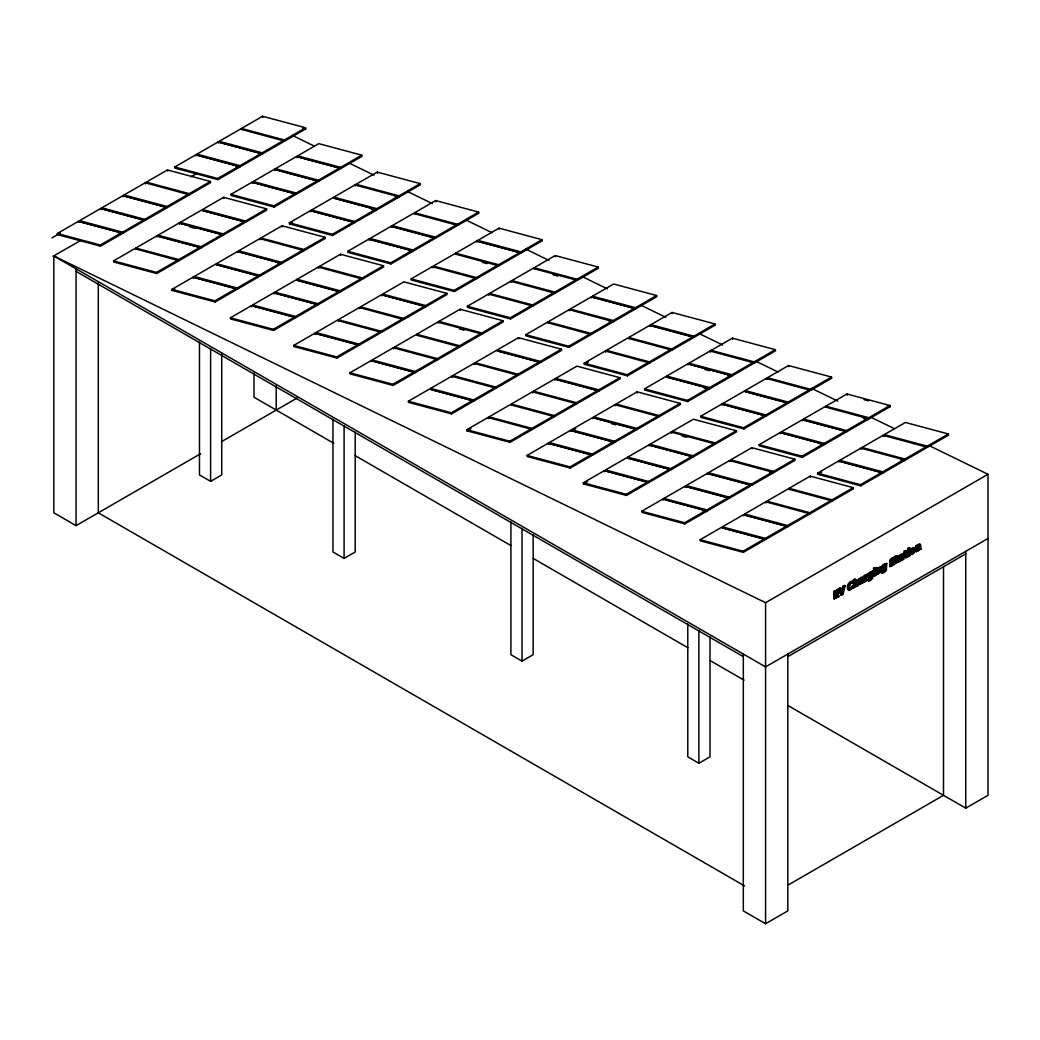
<?xml version="1.0" encoding="UTF-8"?>
<svg xmlns="http://www.w3.org/2000/svg" width="1040" height="1040" viewBox="0 0 1040 1040"><rect width="100%" height="100%" fill="white"/><g stroke="black" fill="none" stroke-linecap="round" stroke-linejoin="round"><path stroke-width="1.5" d="M867.724 575.692L868.192 578.162L869.973 577.798M858.663 582.855C861.926 577.421 862.381 578.799 859.352 583.583A2.002 1.157 -60 0 0 859.755 584.233A1.963 1.131 -60 0 0 860.496 584.272L862.329 582.517L861.653 582.127L862.329 583.102L863.811 582.244L863.239 577.356L859.729 579.189L859.729 580.515L862.264 579.085M869.284 574.808L869.401 576.42L870.129 576.381L870.883 573.131M873.041 571.376L870.883 572.104L873.041 571.376L872.625 578.292L870.506 580.463L868.192 580.788L868.192 579.41L870.662 577.967M886.756 563.459L884.598 564.187L886.756 563.459L886.34 570.375L884.221 572.546L881.894 572.871L881.894 571.493L884.351 570.258A2.847 1.651 -60 0 0 885.274 569.205L884.026 571.376L881.894 571.493M841.555 591.955L842.946 586.196L845.221 585.65L843.037 594.23L841.373 595.192L838.526 588.744L840.853 588.172L842.231 592.345L840.177 587.782M842.231 592.345L843.609 586.573L845.221 585.65M843.102 590.98L844.545 585.26M911.885 549.588C910.039 555.373 915.902 549.783 912.548 548.873M914.654 551.07L914.368 547.365L911.508 548.431A2.925 1.69 -60 0 0 910.442 550.056C908.7 562.484 922.389 544.154 912.171 548.808A2.925 1.69 -60 0 0 911.105 550.446L910.91 553.501L911.989 553.774M849.121 585.169L849.784 583.778M884.546 569.543C882.635 573.144 880.88 567.489 882.947 565.929A2.73 1.573 -60 0 1 884.078 564.863L885.261 564.577M871.962 577.915L872.378 570.999M868.036 574.483L868.569 573.469A2.73 1.573 -60 0 1 869.7 572.39L870.883 572.104M883.194 566.293L885.274 565.604L885.274 568.113L884.065 569.01L883.87 566.683L885.274 565.604M853.255 586.131C851.37 590.785 847.704 586.664 850.72 583.817A2.509 1.456 -60 0 1 851.916 583.128L853.255 583.219L853.255 581.477L850.421 582.569L848.835 584.454L848.471 589.693A3.809 2.197 -60 0 0 849.823 590.213L853.255 587.847L853.255 586.131C851.903 584.935 850.694 589.732 849.134 587.444M901.303 559.507L902.252 560.053L901.576 559.078M902.252 559.468L900.419 561.223A1.963 1.131 -60 0 1 899.301 560.56M865.735 575.627L867.139 574.002L868.127 574.223L868.127 575.848L866.398 577.044L866.398 580.736L864.916 581.607L864.24 575.692L865.735 574.834L866.398 576.004L865.735 574.834M866.398 576.004L868.127 574.223M914.368 551.668L912.548 553.501M862.329 581.659L860.886 582.53L862.329 580.502L862.329 581.659L860.574 582.257M902.252 557.453L900.874 558.688L901.16 559.585L902.252 557.453L901.576 557.076L900.276 559.221L900.51 557.895M855.283 581.152L857.051 579.826L857.922 581.269M871.559 576.03C867.685 579.553 872.326 568.789 871.559 576.03L870.883 575.64M884.598 565.214L884.598 567.723L883.402 568.633M852.579 585.741L852.579 587.47L851.149 588.874M900.978 559.923L899.756 560.833A1.963 1.131 -60 0 1 898.638 560.17C899.964 555.282 904.696 552.643 899.275 560.534M863.148 578.097L862.576 576.979L861.354 577.239L859.066 578.799L859.066 580.138L861.016 578.656M860.587 580.944L861.653 580.112M896.896 558.038L899.002 557.596L898.989 555.75L901.277 554.19L902.499 553.93L903.058 555.048M902.252 556.413L899.652 557.466L899.652 556.14L902.434 554.372L903.591 554.671L903.734 559.195L902.252 560.053M897.819 561.899L898.339 560.274L896.974 560.859M898.339 560.274L899.002 561.873L896.493 563.043L896.077 559.286L894.829 559.234L894.829 558.038L896.077 558.09L896.077 556.504L897.559 555.646L897.559 557.232L896.896 556.842L899.002 556.4L897.559 557.232M910 547.924L908.414 548.834L908.414 550.173L907.751 548.444L909.324 547.534L910 549.263L907.79 550.55L907.855 556.764L905.58 557.986L904.93 554.177L903.682 554.125L903.682 552.916L904.93 552.981L904.93 551.395L906.412 550.537L906.412 552.123L907.855 551.291L907.179 550.901L907.855 552.487L906.412 553.319C904.488 558.077 909.506 554.827 906.477 555.737M917.709 546.182L918.684 545.896L918.801 549.718L920.959 549.237L920.569 544.323L917.969 546.052L917.306 545.064L915.811 545.922L915.811 551.447L917.969 550.966L917.969 547.053L919.126 546.13L919.464 550.108M884.585 571.428L883.545 572.156M883.337 570.115L883.688 569.881A2.847 1.651 -60 0 0 884.013 569.569M870.376 579.722L868.192 580.788M906.672 556.79L904.488 557.401L904.254 553.787M57.33 233.519L78.455 221.312L121.433 232.83L121.654 233.948L100.529 246.155L57.564 234.637L57.33 233.519L100.295 245.024L121.433 232.83M79.573 220.675L100.698 208.468L143.676 219.986L143.897 221.117L122.772 233.311L79.807 221.793L79.573 220.675L122.538 232.18L143.676 219.986M101.816 207.831L122.941 195.637L165.919 207.142L166.14 208.273L145.015 220.467L102.05 208.962L101.816 207.831L144.781 219.349L165.919 207.142M124.059 194.987L167.024 206.505L188.162 194.298L188.383 195.429L167.258 207.623L124.293 196.118L124.059 194.987L145.184 182.793L189.501 194.792L210.626 182.585L210.405 181.467L167.427 169.949L146.302 182.143L146.536 183.274M52 237.848L60.346 233.038M174.733 166.985L195.858 154.791L238.836 166.309L239.07 167.427L217.932 179.634L174.967 168.116L174.733 166.985L217.698 178.503L238.836 166.309M196.976 154.154L218.101 141.947L261.079 153.465L261.3 154.583L240.175 166.79L197.21 155.272L196.976 154.154L239.941 165.659L261.079 153.465M219.219 141.31L262.184 152.815L283.322 140.621L283.543 141.752L262.418 153.946L219.453 142.428L219.219 141.31L240.344 129.103L284.661 141.102L305.786 128.908L305.565 127.777L262.587 116.272L241.462 128.466L241.696 129.597M53.001 256.347L80.262 240.695M190.944 176.8L196.56 173.563M146.302 182.143L189.267 193.661L210.405 181.467M241.462 128.466L284.427 139.984L305.565 127.777M113.542 260.897L156.507 272.415L177.645 260.208L177.879 261.339L156.741 273.533L113.776 262.028L113.542 260.897L134.68 248.703L178.984 260.689L200.122 248.495L199.888 247.364L156.91 235.859L135.785 248.053L136.019 249.184M158.028 235.209L179.153 223.015L222.131 234.533L222.352 235.651L201.227 247.858L158.262 236.34L158.028 235.209L200.993 246.727L222.131 234.533M180.271 222.378L201.396 210.171L244.374 221.689L244.595 222.807L223.47 235.014L180.505 223.496L180.271 222.378L223.236 233.883L244.374 221.689M202.514 209.534L223.639 197.327L266.617 208.845L266.838 209.976L245.713 222.17L202.748 210.652L202.514 209.534L245.479 221.039L266.617 208.845M230.945 194.376L252.083 182.169L295.048 193.687L295.282 194.818L274.144 207.012L231.179 195.494L230.945 194.376L273.91 205.881L295.048 193.687M253.188 181.532L274.326 169.338L317.291 180.843L317.525 181.974L296.387 194.168L253.422 182.663L253.188 181.532L296.153 193.05L317.291 180.843M275.431 168.688L296.556 156.494L339.534 167.999L339.768 169.13L318.63 181.324L275.665 169.819L275.431 168.688L318.396 180.206L339.534 167.999M297.674 155.844L318.799 143.65L361.777 155.168L361.998 156.286L340.873 168.493L297.908 156.975L297.674 155.844L340.639 167.362L361.777 155.168M135.785 248.053L178.75 259.571L199.888 247.364M171.951 289.354L193.089 277.147L236.054 288.665L236.288 289.783L215.15 301.99L172.185 290.472L171.951 289.354L214.916 300.859L236.054 288.665M194.194 276.51L215.319 264.303L258.297 275.821L258.518 276.952L237.393 289.146L194.428 277.628L194.194 276.51L237.159 288.028L258.297 275.821M216.437 263.666L237.562 251.472L280.54 262.977L280.761 264.108L259.636 276.302L216.671 264.797L216.437 263.666L259.402 275.184L280.54 262.977M238.68 250.822L281.645 262.34L302.783 250.133L303.004 251.264L281.879 263.458L238.914 251.953L238.68 250.822L259.805 238.628L304.122 250.627L325.247 238.42L325.026 237.302L282.048 225.784L260.923 237.978L261.157 239.109M172.185 290.472L174.824 288.951M289.354 222.82L310.492 210.626L353.457 222.144L353.691 223.262L332.553 235.469L289.588 223.951L289.354 222.82L332.319 234.338L353.457 222.144M311.597 209.989L332.735 197.782L375.7 209.3L375.934 210.418L354.796 222.625L311.831 211.107L311.597 209.989L354.562 221.494L375.7 209.3M333.84 197.145L376.805 208.65L397.943 196.456L398.164 197.587L377.039 209.781L334.074 198.263L333.84 197.145L354.965 184.938L399.282 196.937L420.407 184.743L420.186 183.612L377.208 172.107L356.083 184.301L356.317 185.432M289.588 223.951L292.227 222.43M260.923 237.978L303.888 249.496L325.026 237.302M356.083 184.301L399.048 195.819L420.186 183.612M230.386 317.811L251.511 305.617L294.489 317.122L294.71 318.253L273.585 330.447L230.607 318.942L230.386 317.811L273.351 329.329L294.489 317.122M252.629 304.967L273.754 292.773L316.719 304.291L316.953 305.409L295.828 317.616L252.85 306.098L252.629 304.967L295.594 316.485L316.719 304.291M274.872 292.136L295.997 279.929L338.962 291.447L339.196 292.565L318.071 304.772L275.093 293.254L274.872 292.136L317.837 303.641L338.962 291.447M297.115 279.292L340.08 290.797L361.205 278.603L361.439 279.734L340.314 291.928L297.336 280.41L297.115 279.292L318.24 267.085L362.557 279.084L383.682 266.89L383.448 265.759L340.483 254.254L319.358 266.448L319.579 267.579M347.789 251.29L368.914 239.096L411.892 250.601L412.113 251.732L390.988 263.926L348.023 252.421L347.789 251.29L390.754 262.808L411.892 250.601M370.032 238.446L391.157 226.252L434.122 237.757L434.356 238.888L413.231 251.082L370.253 239.577L370.032 238.446L412.997 249.964L434.122 237.757M392.275 225.602L435.24 237.12L456.365 224.926L456.599 226.044L435.474 238.251L392.496 226.733L392.275 225.602L413.4 213.408L457.717 225.407L478.842 213.2L478.608 212.082L435.643 200.564L414.518 212.771L414.739 213.889M319.358 266.448L362.323 277.966L383.448 265.759M414.518 212.771L457.483 224.276L478.608 212.082M293.748 345.41L314.873 333.216L357.838 344.721L358.072 345.852L336.947 358.046L293.969 346.541L293.748 345.41L336.713 356.928L357.838 344.721M315.991 332.566L358.956 344.084L380.081 331.89L380.315 333.008L359.19 345.215L316.212 333.697L315.991 332.566L337.116 320.372L381.433 332.371L402.558 320.164L402.324 319.046L381.199 331.24L338.234 319.735L338.455 320.853M338.234 319.735L359.359 307.528L403.676 319.527L424.801 307.333L424.567 306.202L381.602 294.684L360.477 306.891L360.698 308.009M382.707 294.047L403.845 281.853L446.81 293.358L447.044 294.489L425.906 306.683L382.941 295.165L382.707 294.047L425.685 305.565L446.81 293.358M411.151 278.889L454.116 290.407L475.241 278.2L475.475 279.331L454.35 291.525L411.372 280.02L411.151 278.889L432.276 266.695L476.593 278.681L497.718 266.487L497.484 265.356L476.359 277.563L433.394 266.045L433.615 267.176M433.394 266.045L454.519 253.851L498.836 265.85L519.961 253.643L519.727 252.525L476.762 241.007L455.637 253.201L455.858 254.332M477.88 240.37L499.005 228.163L541.97 239.681L542.204 240.799L521.079 253.006L478.101 241.488L477.88 240.37L520.845 251.875L541.97 239.681M360.477 306.891L403.442 318.396L424.567 306.202M455.637 253.201L498.602 264.719L519.727 252.525M787.579 705.289L965.757 808.158L988 795.314L988 474.279L765.57 602.693L53.82 255.97L53.82 512.798L76.063 525.642L200.577 453.752M221.598 441.623L297.089 398.034M349.96 372.801L371.085 360.594L414.05 372.112L414.284 373.23L393.159 385.437L350.181 373.919L349.96 372.801L392.925 384.306L414.05 372.112M372.203 359.957L415.168 371.462L436.293 359.268L436.527 360.399L415.402 372.593L372.424 361.075L372.203 359.957L393.328 347.75L437.645 359.749L458.77 347.555L458.536 346.424L437.411 358.631L394.446 347.113L394.667 348.244M394.446 347.113L415.571 334.919L459.888 346.905L481.013 334.711L480.779 333.58L459.654 345.787L416.689 334.269L416.91 335.4M416.689 334.269L437.814 322.075L482.131 334.074L503.256 321.867L503.022 320.749L460.057 309.231L438.932 321.425L439.153 322.556M467.363 306.267L510.328 317.785L531.453 305.591L531.687 306.709L510.562 318.916L467.584 307.398L467.363 306.267L488.488 294.073L532.805 306.072L553.93 293.865L553.696 292.747L532.571 304.941L489.606 293.436L489.827 294.554M489.606 293.436L510.731 281.229L555.048 293.228L576.173 281.034L575.939 279.903L554.814 292.097L511.849 280.592L512.07 281.71M511.849 280.592L532.974 268.385L577.291 280.384L598.416 268.19L598.182 267.059L555.217 255.554L534.092 267.748L534.313 268.866M199.485 342.108L199.485 474.916L210.613 481.338L221.728 474.916L221.728 353.444M438.932 321.425L481.897 332.943L503.022 320.749M534.092 267.748L577.057 279.266L598.182 267.059M408.369 401.245L429.494 389.051L472.459 400.556L472.693 401.687L451.568 413.881L408.59 402.376L408.369 401.245L451.334 412.763L472.459 400.556M430.612 388.401L473.577 399.919L494.702 387.725L494.936 388.843L473.811 401.05L430.833 389.532L430.612 388.401L451.737 376.207L496.054 388.206L517.179 375.999L516.945 374.881L495.82 387.075L452.855 375.57L453.076 376.688M452.855 375.57L473.98 363.363L518.297 375.362L539.422 363.168L539.188 362.037L496.223 350.519L475.098 362.726L475.319 363.844M497.341 349.882L518.466 337.688L561.431 349.193L561.665 350.324L540.54 362.518L497.562 351.013L497.341 349.882L540.306 361.4L561.431 349.193M525.772 334.724L568.737 346.242L589.862 334.035L590.096 335.166L568.971 347.36L525.993 335.855L525.772 334.724L546.897 322.53L591.214 334.516L612.339 322.322L612.105 321.191L590.98 333.398L548.015 321.88L548.236 323.011M548.015 321.88L569.14 309.686L613.457 321.685L634.582 309.478L634.348 308.36L591.383 296.842L570.258 309.036L570.479 310.167M592.501 296.205L613.626 283.998L656.591 295.516L656.825 296.634L635.7 308.841L592.722 297.323L592.501 296.205L635.466 307.71L656.591 295.516M475.098 362.726L518.063 374.231L539.188 362.037M570.258 309.036L613.223 320.554L634.348 308.36M466.791 429.715L509.769 441.22L530.894 429.026L531.128 430.157L509.99 442.351L467.025 430.833L466.791 429.715L487.929 417.508L532.233 429.507L553.371 417.313L553.137 416.182L532.012 428.389L489.034 416.871L489.268 418.002M489.034 416.871L510.172 404.677L554.476 416.663L575.614 404.469L575.38 403.338L554.255 415.545L511.277 404.027L511.511 405.158M511.277 404.027L532.415 391.833L576.719 403.832L597.857 391.625L597.623 390.507L554.658 378.989L533.52 391.183L533.754 392.314M555.763 378.352L576.901 366.145L619.866 377.663L620.1 378.781L598.962 390.988L555.997 379.47L555.763 378.352L598.741 389.857L619.866 377.663M467.025 430.833L470.99 428.545M584.194 363.194L627.172 374.699L648.297 362.505L648.531 363.623L627.393 375.83L584.428 364.312L584.194 363.194L605.332 350.987L649.636 362.986L670.774 350.792L670.54 349.661L649.415 361.855L606.437 350.35L606.671 351.468M606.437 350.35L627.575 338.143L671.879 350.142L693.017 337.948L692.783 336.817L649.818 325.312L628.68 337.506L628.914 338.624M650.923 324.662L672.061 312.468L715.026 323.973L715.26 325.104L694.122 337.298L651.157 325.793L650.923 324.662L693.901 336.18L715.026 323.973M584.428 364.312L588.393 362.024M533.52 391.183L576.498 402.701L597.623 390.507M628.68 337.506L671.658 349.024L692.783 336.817M332.969 419.172L332.969 551.98L344.097 558.402L355.212 551.98L355.212 432.133M527.072 455.416L548.21 443.209L591.175 454.727L591.409 455.845L570.271 468.052L527.306 456.534L527.072 455.416L570.05 466.921L591.175 454.727M549.315 442.572L570.453 430.365L613.418 441.883L613.652 443.014L592.514 455.208L549.549 443.69L549.315 442.572L592.293 454.077L613.418 441.883M571.558 429.728L592.696 417.534L635.661 429.039L635.895 430.17L614.757 442.364L571.792 430.846L571.558 429.728L614.523 441.246L635.661 429.039M593.801 416.884L636.766 428.402L657.904 416.195L658.138 417.326L637 429.52L594.035 418.015L593.801 416.884L614.939 404.69L659.243 416.676L680.381 404.482L680.147 403.364L637.169 391.846L616.044 404.04L616.278 405.171M571.792 430.846L575.757 428.571M644.475 388.882L665.613 376.688L708.578 388.206L708.812 389.324L687.674 401.531L644.709 390.013L644.475 388.882L687.453 400.4L708.578 388.206M666.718 376.038L687.856 363.844L730.821 375.362L731.055 376.48L709.917 388.687L666.952 377.169L666.718 376.038L709.696 387.556L730.821 375.362M689.195 364.325L688.961 363.207L710.099 351L754.403 362.999L775.541 350.805L775.307 349.674L732.342 338.156L711.204 350.363L711.438 351.481M616.044 404.04L659.009 415.558L680.147 403.364M688.961 363.207L731.939 374.712L753.064 362.518L753.298 363.636L732.16 375.843L690.729 364.741M711.204 350.363L754.169 361.881L775.307 349.674M583.284 482.794L604.422 470.6L647.387 482.105L647.621 483.236L626.483 495.43L583.518 483.925L583.284 482.794L626.262 494.312L647.387 482.105M605.527 469.95L626.665 457.756L669.63 469.261L669.864 470.392L648.726 482.586L605.761 471.081L605.527 469.95L648.505 481.468L669.63 469.261M627.77 457.106L648.908 444.912L691.873 456.43L692.107 457.548L670.969 469.755L628.004 458.237L627.77 457.106L670.748 468.624L691.873 456.43M650.013 444.275L692.991 455.78L714.116 443.586L714.35 444.704L693.212 456.911L650.247 445.393L650.013 444.275L671.151 432.068L715.455 444.067L736.593 431.86L736.359 430.742L693.394 419.224L672.256 431.431L672.49 432.549M583.518 483.925L587.483 481.637M700.687 416.273L721.825 404.066L764.79 415.584L765.024 416.702L743.886 428.909L700.921 417.391L700.687 416.273L743.665 427.778L764.79 415.584M722.93 403.429L744.068 391.222L787.033 402.74L787.267 403.871L766.129 416.065L723.164 404.547L722.93 403.429L765.908 414.947L787.033 402.74M745.173 390.585L788.151 402.103L809.276 389.896L809.51 391.027L788.372 403.221L745.407 391.716L745.173 390.585L766.311 378.391L810.615 390.377L831.753 378.183L831.519 377.065L788.554 365.547L767.416 377.741L767.65 378.872M672.256 431.431L715.221 442.936L736.359 430.742M767.416 377.741L810.394 389.259L831.519 377.065M641.693 511.251L662.831 499.044L705.796 510.562L706.03 511.68L684.892 523.887L641.927 512.369L641.693 511.251L684.671 522.756L705.796 510.562M664.17 499.525L663.936 498.407L685.074 486.2L728.039 497.718L728.273 498.849L707.135 511.043L665.704 499.941M686.179 485.563L707.317 473.369L750.282 484.874L750.516 486.005L729.378 498.199L686.413 486.694L686.179 485.563L729.157 497.081L750.282 484.874M708.422 472.719L751.4 484.237L772.525 472.03L772.759 473.161L751.621 485.355L708.656 473.85L708.422 472.719L729.56 460.525L773.864 472.524L795.002 460.317L794.768 459.199L751.803 447.681L730.665 459.875L730.899 461.006M759.096 444.717L780.234 432.523L823.199 444.041L823.433 445.159L802.295 457.366L759.33 445.848L759.096 444.717L802.074 456.235L823.199 444.041M781.573 433.004L781.339 431.886L802.477 419.679L845.442 431.197L845.676 432.315L824.538 444.522L783.107 433.42M803.582 419.042L846.56 430.547L867.685 418.353L867.919 419.484L846.781 431.678L803.816 420.16L803.582 419.042L824.72 406.835L869.024 418.834L890.162 406.64L889.928 405.509L846.963 394.004L825.825 406.198L826.059 407.329M663.936 498.407L706.914 509.912L728.039 497.718M730.665 459.875L773.63 471.393L794.768 459.199M781.339 431.886L824.317 443.391L845.442 431.197M825.825 406.198L868.803 417.716L889.928 405.509M700.128 539.708L721.253 527.514L764.231 539.019L764.452 540.15L743.327 552.344L700.362 540.839L700.128 539.708L743.093 551.226L764.231 539.019M722.371 526.864L743.496 514.67L786.474 526.188L786.695 527.306L765.57 539.513L722.605 527.995L722.371 526.864L765.336 538.382L786.474 526.188M744.614 514.033L787.579 525.538L808.717 513.344L808.938 514.462L787.813 526.669L744.848 515.151L744.614 514.033L765.739 501.826L810.056 513.825L831.181 501.618L830.96 500.5L809.822 512.694L766.857 501.189L767.091 502.307M766.857 501.189L787.982 488.982L832.299 500.981L853.424 488.787L853.203 487.656L810.225 476.138L789.1 488.345L789.334 489.463M817.531 473.187L838.656 460.98L881.634 472.498L881.855 473.629L860.73 485.823L817.765 474.305L817.531 473.187L860.496 484.705L881.634 472.498M839.774 460.343L882.739 471.861L903.877 459.654L904.098 460.785L882.973 472.979L840.008 461.474L839.774 460.343L860.899 448.149L905.216 460.135L926.341 447.941L926.12 446.81L904.982 459.017L862.017 447.499L862.251 448.63M862.017 447.499L883.142 435.305L927.459 447.304L948.584 435.097L948.363 433.979L905.385 422.461L884.26 434.655L884.494 435.786M817.765 474.305L821.73 472.03M510.913 521.911L510.913 654.706L522.028 661.128L533.156 654.706L533.156 534.859M789.1 488.345L832.065 499.863L853.203 487.656M884.26 434.655L927.225 446.173L948.363 433.979M857.09 586.118L856.752 582.153L855.595 583.063L855.595 586.989L853.437 587.457L853.437 579.8L854.932 578.942L855.595 582.062L857.077 580.45L858.364 580.541L858.585 585.26L856.414 585.741L856.31 581.906M875.719 567.71L874.146 568.62L874.146 569.959L873.483 568.23L875.719 567.71L875.719 569.049L873.522 570.336L874.185 576.251L875.68 575.393L875.017 569.478M838.838 595.257L835.471 596.44L838.175 594.88L838.838 596.661L833.885 598.754L833.885 591.422L838.838 589.329L838.838 590.733L835.471 591.903M895.401 557.7L895.401 556.127L897.559 555.646M904.254 552.591L904.254 551.018L906.412 550.537M853.437 579.8L855.595 579.332M833.885 591.422L838.838 589.329M838.526 588.744L840.853 588.172M873.483 569.569L875.719 569.049M907.751 549.783L910 549.263M879.801 573.001L879.476 569.036L878.319 569.946L878.319 573.872L876.161 574.34L876.161 568.815L877.643 567.957L878.319 568.945L880.919 567.216L881.309 572.143L879.138 572.624L878.423 568.789M892.814 558.662L894.998 558.935L894.998 557.258L892.203 557.622L889.993 559.871L889.889 562.523L892.918 562.445L891.293 564.33A5.057 2.925 -60 0 1 889.681 564.356L890.201 566.566C903.799 561.288 885.781 560.586 894.998 558.935M853.255 583.219L852.423 582.933L853.086 583.323M864.24 575.692L866.398 575.211M873.522 570.336L875.68 569.855M876.161 568.815L878.319 568.347M897.143 562.328L895.505 562.276L896.077 558.09M903.682 552.916L904.93 552.981M907.79 550.55L909.948 550.069L909.948 555.594L907.79 556.075L909.948 555.594M915.811 545.922L917.969 545.441M835.471 593.19L838.63 592.137L838.63 593.528L835.471 594.581M899.119 557.011L899.652 557.466M838.63 592.137L836.134 593.58L836.134 592.293M896.077 559.286L894.829 559.234M903.682 554.125L904.93 554.177M867.997 575.926L867.464 575.471M889.525 564.447L890.344 564.746A5.057 2.925 -60 0 0 891.956 564.72L893.581 562.822L890.747 563.043L890.422 560.781L892.333 558.35L894.998 557.258M899.002 560.664L897.715 561.34L897.559 558.428M833.885 598.754L838.838 596.661M840.71 594.802L843.037 594.23M856.414 585.741L858.585 585.26M861.653 582.712L863.811 582.244M876.161 574.34L878.319 573.872M901.576 559.663L903.734 559.195M915.811 551.447L917.969 550.966M868.192 579.41L870.311 579.293L871.559 577.226A2.847 1.651 -60 0 1 870.636 578.175C867.88 580.203 867.854 575.159 869.232 573.846A2.73 1.573 -60 0 1 870.363 572.78L871.546 572.494M988 538.486L765.57 666.9L53.82 255.97M787.813 656.63L965.757 553.891M687.778 624.026L687.778 756.821L698.893 763.243L710.021 756.821L710.021 636.974M787.995 885.105L943.514 795.314L943.514 566.969M743.327 654.056L743.327 910.897L765.57 923.728L787.813 910.897L787.813 654.056M867.087 575.627L865.735 576.654L866.398 577.044M891.839 565.422L890.552 565.994M900.419 555.867L901.303 555.529M850.434 589.342L849.147 589.823A3.809 2.197 -60 0 1 847.795 589.316C846.014 586.027 849.407 580.073 853.255 581.477M881.894 572.871L882.648 572.611M891.618 560.638L894.504 560.768M884.598 564.187L883.402 564.473A2.73 1.573 -60 0 0 882.284 565.552L881.4 568.412L882.518 570.414M302.718 128.076L305.786 128.908M395.096 196.755L398.164 197.587M235.989 166.608L239.07 167.427M371.319 209.196L375.934 210.418M553.15 274.859L557.765 276.094M482.378 262.379L486.98 263.614M409.045 250.9L412.113 251.732M609.271 321.503L612.339 322.322M864.071 399.646L868.673 400.881M887.094 405.808L890.162 406.64M190.125 227.019L194.74 228.254M704.964 369.499L709.566 370.721M727.987 375.661L731.055 376.48M863.317 418.249L867.919 419.484M277.693 263.289L280.761 264.108M704.21 388.089L708.812 389.324M118.586 233.129L121.654 233.948M459.524 328.952L464.139 330.187M901.03 459.966L904.098 460.785M820.365 444.34L823.433 445.159M682.123 436.072L686.725 437.307M611.338 423.592L615.94 424.827M769.691 472.342L772.759 473.161M610.584 442.182L613.652 443.014M702.962 510.861L706.03 511.68M292.279 135.369L314.158 146.029M349.167 163.085L373.958 175.162M407.511 191.503L432.302 203.58M465.855 219.921L492.102 232.713M525.655 249.054L548.99 260.416M582.53 276.757L607.321 288.834M640.874 305.175L665.665 317.252M699.218 333.593L722.553 344.968M756.093 361.309L777.972 371.969M811.525 388.31L837.772 401.089M871.312 417.43L894.66 428.805M929.656 445.861L988 474.279M920.296 548.86L920.959 549.237M907.751 548.444L908.414 548.834M909.285 549.692L909.948 550.069M904.254 551.018L904.93 551.395M907.855 556.764L907.179 555.165M898.989 555.75L899.652 556.14M901.576 558.22L902.252 558.61M899.002 557.596L898.339 556.01M895.401 556.127L896.077 556.504M894.829 558.038L895.505 558.415M894.192 558.636L894.868 559.013M898.339 561.483L899.002 561.873M889.681 564.356L890.344 564.746M884.65 563.914L885.313 564.304M884.598 567.723L885.274 568.113M881.309 572.143L880.256 566.839L877.643 567.957M873.483 568.23L874.146 568.62M870.935 571.831L871.598 572.221M875.017 575.003L875.68 575.393M865.735 580.359L866.398 580.736M861.666 579.072L862.329 579.462M859.066 578.799L859.729 579.189M859.066 580.138L859.729 580.515M852.436 585.832L853.112 586.209M852.579 587.47L853.255 587.847M842.946 586.196L843.609 586.573M838.838 590.733L838.175 588.939M838.63 593.528L837.954 591.747M76.063 271.375L743.327 656.63M333.84 443.326L253.994 397.228L253.994 372.931M354.913 455.494L510.835 545.519M533.312 558.493L687.843 647.712M710.32 660.686L744.029 680.147M744.51 885.885L98.306 512.798L98.306 282.828M839.189 589.121L841.373 595.192M927.225 446.173L927.459 447.304M904.982 459.017L905.216 460.135M883.142 435.305L883.376 436.423M882.739 471.861L882.973 472.979M868.803 417.716L869.024 418.834M860.899 448.149L861.133 449.267M846.963 394.004L847.184 395.122M860.496 484.705L860.73 485.823M846.56 430.547L846.781 431.678M838.656 460.98L838.89 462.111M824.317 443.391L824.538 444.522M810.394 389.259L810.615 390.377M832.065 499.863L832.299 500.981M802.477 419.679L802.698 420.81M788.554 365.547L788.775 366.665M810.225 476.138L810.459 477.269M802.074 456.235L802.295 457.366M788.151 402.103L788.372 403.221M809.822 512.694L810.056 513.825M780.234 432.523L780.455 433.654M766.311 378.391L766.532 379.509M765.908 414.947L766.129 416.065M754.169 361.881L754.403 362.999M787.579 525.538L787.813 526.669M773.63 471.393L773.864 472.524M732.342 338.156L732.563 339.287M765.739 501.826L765.973 502.957M751.803 447.681L752.024 448.812M743.665 427.778L743.886 428.909M731.939 374.712L732.16 375.843M765.336 538.382L765.57 539.513M751.4 484.237L751.621 485.355M721.825 404.066L722.059 405.197M710.099 351L710.32 352.131M743.496 514.67L743.73 515.788M729.56 460.525L729.781 461.643M709.696 387.556L709.917 388.687M743.093 551.226L743.327 552.344M729.157 497.081L729.378 498.199M693.901 336.18L694.122 337.298M715.221 442.936L715.455 444.067M687.856 363.844L688.077 364.975M707.317 473.369L707.538 474.487M672.061 312.468L672.282 313.586M687.453 400.4L687.674 401.531M706.914 509.912L707.135 511.043M671.658 349.024L671.879 350.142M692.991 455.78L693.212 456.911M685.074 486.2L685.295 487.331M649.818 325.312L650.039 326.43M671.151 432.068L671.372 433.199M684.671 522.756L684.892 523.887M649.415 361.855L649.636 362.986M670.748 468.624L670.969 469.755M659.009 415.558L659.243 416.676M635.466 307.71L635.7 308.841M662.831 499.044L663.052 500.175M648.908 444.912L649.129 446.03M637.169 391.846L637.403 392.964M627.172 374.699L627.393 375.83M648.505 481.468L648.726 482.586M636.766 428.402L637 429.52M613.223 320.554L613.457 321.685M605.332 350.987L605.566 352.118M614.939 404.69L615.16 405.808M591.383 296.842L591.617 297.973M626.262 494.312L626.483 495.43M614.523 441.246L614.757 442.364M590.98 333.398L591.214 334.516M577.057 279.266L577.291 280.384M598.741 389.857L598.962 390.988M604.422 470.6L604.643 471.718M592.696 417.534L592.917 418.652M569.14 309.686L569.374 310.804M555.217 255.554L555.451 256.672M592.293 454.077L592.514 455.208M568.737 346.242L568.971 347.36M554.814 292.097L555.048 293.228M576.498 402.701L576.719 403.832M570.453 430.365L570.674 431.496M554.658 378.989L554.879 380.107M570.05 466.921L570.271 468.052M532.571 304.941L532.805 306.072M520.845 251.875L521.079 253.006M554.255 415.545L554.476 416.663M540.306 361.4L540.54 362.518M548.21 443.209L548.431 444.34M510.731 281.229L510.965 282.36M499.005 228.163L499.239 229.294M532.415 391.833L532.636 392.951M518.466 337.688L518.7 338.806M510.328 317.785L510.562 318.916M498.602 264.719L498.836 265.85M532.012 428.389L532.233 429.507M518.063 374.231L518.297 375.362M488.488 294.073L488.722 295.204M476.762 241.007L476.996 242.125M476.359 277.563L476.593 278.681M509.769 441.22L509.99 442.351M495.82 387.075L496.054 388.206M481.897 332.943L482.131 334.074M457.483 224.276L457.717 225.407M487.929 417.508L488.163 418.639M473.98 363.363L474.214 364.494M460.057 309.231L460.291 310.349M435.643 200.564L435.877 201.695M454.116 290.407L454.35 291.525M473.577 399.919L473.811 401.05M459.654 345.787L459.888 346.905M435.24 237.12L435.474 238.251M432.276 266.695L432.51 267.813M451.737 376.207L451.971 377.338M437.814 322.075L438.048 323.193M451.334 412.763L451.568 413.881M437.411 358.631L437.645 359.749M425.685 305.565L425.906 306.683M412.997 249.964L413.231 251.082M399.048 195.819L399.282 196.937M391.157 226.252L391.391 227.37M377.208 172.107L377.442 173.225M415.168 371.462L415.402 372.593M403.442 318.396L403.676 319.527M390.754 262.808L390.988 263.926M376.805 208.65L377.039 209.781M393.328 347.75L393.562 348.881M381.602 294.684L381.836 295.815M368.914 239.096L369.148 240.214M354.965 184.938L355.199 186.069M392.925 384.306L393.159 385.437M381.199 331.24L381.433 332.371M354.562 221.494L354.796 222.625M340.639 167.362L340.873 168.493M362.323 277.966L362.557 279.084M371.085 360.594L371.319 361.725M359.359 307.528L359.593 308.659M340.483 254.254L340.717 255.372M358.956 344.084L359.19 345.215M332.319 234.338L332.553 235.469M318.396 180.206L318.63 181.324M340.08 290.797L340.314 291.928M310.492 210.626L310.713 211.757M296.556 156.494L296.79 157.612M318.24 267.085L318.474 268.216M336.713 356.928L336.947 358.046M296.153 193.05L296.387 194.168M284.427 139.984L284.661 141.102M317.837 303.641L318.071 304.772M303.888 249.496L304.122 250.627M314.873 333.216L315.107 334.334M274.326 169.338L274.547 170.456M262.587 116.272L262.821 117.39M282.048 225.784L282.282 226.915M273.91 205.881L274.144 207.012M262.184 152.815L262.418 153.946M295.594 316.485L295.828 317.616M281.645 262.34L281.879 263.458M252.083 182.169L252.304 183.3M273.754 292.773L273.988 293.904M259.805 238.628L260.039 239.746M239.941 165.659L240.175 166.79M273.351 329.329L273.585 330.447M259.402 275.184L259.636 276.302M245.479 221.039L245.713 222.17M218.101 141.947L218.335 143.078M251.511 305.617L251.745 306.735M237.562 251.472L237.796 252.59M223.639 197.327L223.873 198.458M217.698 178.503L217.932 179.634M237.159 288.028L237.393 289.146M223.236 233.883L223.47 235.014M195.858 154.791L196.092 155.922M214.916 300.859L215.15 301.99M200.993 246.727L201.227 247.858M189.267 193.661L189.501 194.792M193.089 277.147L193.31 278.278M179.153 223.015L179.387 224.146M167.427 169.949L167.661 171.08M178.75 259.571L178.984 260.689M167.024 206.505L167.258 207.623M156.91 235.859L157.144 236.977M145.184 182.793L145.418 183.911M156.507 272.415L156.741 273.533M144.781 219.349L145.015 220.467M122.941 195.637L123.175 196.755M122.538 232.18L122.772 233.311M100.698 208.468L100.932 209.599M100.295 245.024L100.529 246.155M78.455 221.312L78.689 222.443M920.296 545.259L919.438 543.816L917.306 545.064M965.757 551.33L965.757 808.158M916.474 546.312L916.474 551.837M909.324 547.534L909.324 548.873M908.466 550.94L908.466 556.465M904.358 553.306L904.358 554.502M894.335 556.881L894.335 558.545M890.201 564.824L890.201 566.566M882.57 571.87L882.57 573.261M876.824 569.205L876.824 574.73M875.056 567.32L875.056 568.659M874.185 570.726L874.185 576.251M868.855 579.787L868.855 581.178M864.916 576.082L864.916 581.607M854.1 580.19L854.1 587.847M852.579 581.087L852.579 582.842M836.134 594.971L836.134 596.817M834.548 591.812L834.548 599.131M765.57 602.693L765.57 923.728M698.893 630.435L698.893 763.243M522.028 528.333L522.028 661.128M344.097 425.594L344.097 558.402M276.237 385.775L276.237 410.072M210.613 348.53L210.613 481.338M76.063 268.814L76.063 525.642M850.057 583.44A2.509 1.456 -60 0 1 851.253 582.738M914.16 550.42C912.47 557.128 911.898 546.078 914.16 550.42"/></g></svg>
